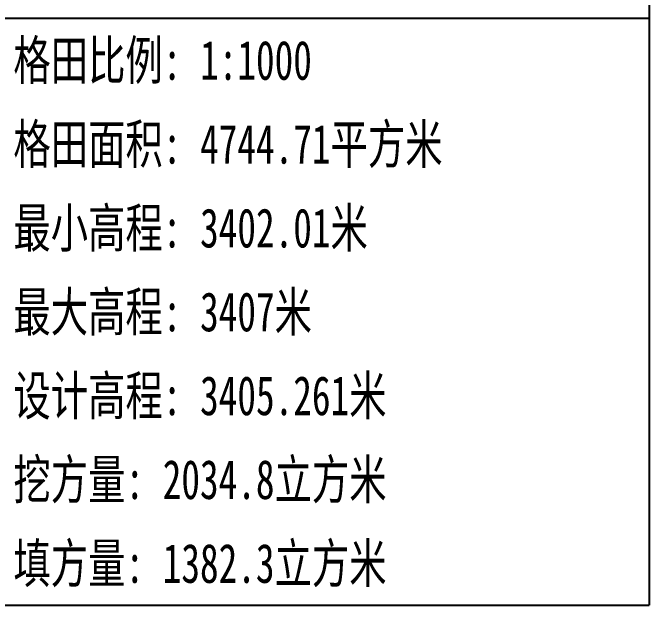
# Model space of a CAD drawing. Extents: x 4283 to 40403, y 1134 to 1764.
# Drawn here: x 7368.4 to 7433.5, y 1514.1 to 1574.7 of the extents above; entities that cross this region are included whole.
import ezdxf
from ezdxf.enums import TextEntityAlignment as Align

# ---------------------------------------------------------------- set-up
doc = ezdxf.new("R2010")
doc.units = 0
doc.layers.add('tdz_土方计算图', color=7, linetype='Continuous')
doc.styles.add('GLand', font='')
doc.styles.get('GLand').set_extended_font_data('FangSong_GB2312')

msp = doc.modelspace()

# ---------------------------------------------------------------- linework, layer by layer
msp.add_lwpolyline([(7303.46, 1514.092), (7433.46, 1514.092)])
at = {"layer": 'tdz_土方计算图', "linetype": 'Continuous'}
for points in [[(7433.46, 1674.092), (7433.46, 1514.092)], [(7303.46, 1574.092), (7433.46, 1574.092)]]:
    msp.add_lwpolyline(points, dxfattribs=at)

# ---------------------------------------------------------------- texts
at = {"layer": 'tdz_土方计算图', "linetype": 'Continuous', "style": 'GLand', "width": 0.7}
for s, p in [('格田比例: 1:1000', (7368.46, 1569.807)), ('格田面积: 4744.71平方米', (7368.46, 1561.236)), ('最小高程: 3402.01米', (7368.46, 1552.665)), ('最大高程: 3407米', (7368.46, 1544.094)), ('设计高程: 3405.261米', (7368.46, 1535.523)), ('挖方量: 2034.8立方米', (7368.46, 1526.952)), ('填方量: 1382.3立方米', (7368.46, 1518.381))]:
    msp.add_text(s, height=4, dxfattribs=at).set_placement(p, align=Align.MIDDLE_LEFT)

doc.saveas('drawing.dxf')
